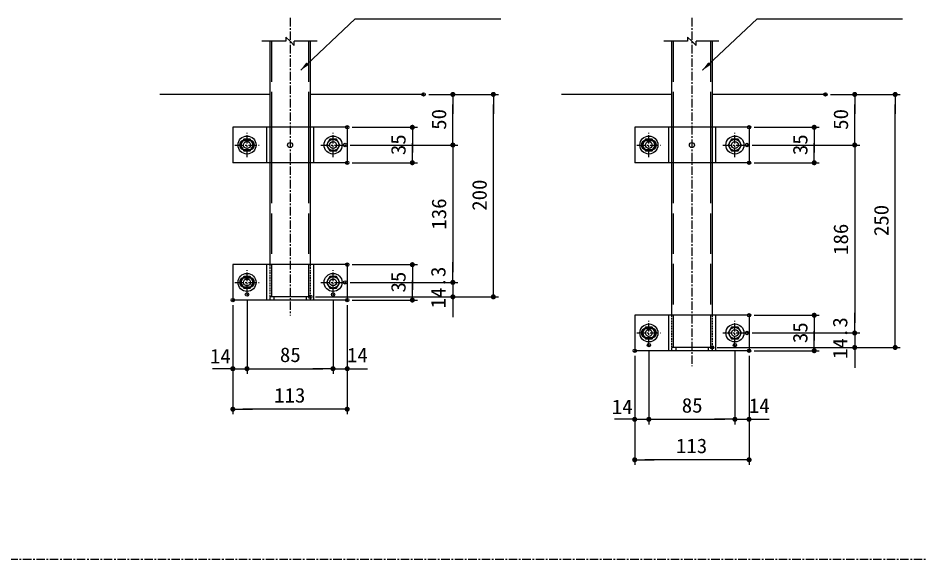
# Model space of a CAD drawing. Units: millimetres, scale not verified. Extents: x -4455 to 4455, y -3150 to 3150.
# Drawn here: x 38 to 2705, y 0 to 1603 of the extents above; entities that cross this region are included whole.
import ezdxf
from ezdxf.enums import TextEntityAlignment as Align

# ---------------------------------------------------------------- set-up
doc = ezdxf.new("R2010")
doc.units = ezdxf.units.MM
doc.header["$LTSCALE"] = 20
doc.header["$PDMODE"] = 32
doc.header["$PDSIZE"] = 10
for name, pattern in [('DASHED', [7.5, 6, -1.5]), ('USER1', [1.125, 0.75, -0.125, 0.125, -0.125]), ('USER2', [2, 1.25, -0.25, 0.25, -0.25]), ('USER3', [0.375, 0.25, -0.125])]:
    doc.linetypes.add(name, pattern=pattern)
for name, color, linetype, lineweight in [('0-1_7詳細', 7, 'Continuous', 25), ('0-3_SUNPOU', 1, 'Continuous', 25), ('0-7_中心線', 1, 'USER2', 25), ('0-9_SCALE', 7, 'Continuous', 25), ('0-D_5寸法', 1, 'Continuous', 25)]:
    doc.layers.add(name, color=color, linetype=linetype, lineweight=lineweight)
doc.layers.add('0-4_DEFPOINTS', color=7, linetype='Continuous')
doc.styles.add('ＭＳ ゴシック', font='')
doc.styles.get('ＭＳ ゴシック').set_extended_font_data('MS Gothic')

# ---------------------------------------------------------------- blocks, each defined once
blk = doc.blocks.new('M1')
at = {"layer": '0-3_SUNPOU'}
blk.add_line((-5, 0), (-38.58, 0), dxfattribs=at)
for points in [[(0, 0), (-5, 0), (-4.96, 0.63)], [(0, 0), (-4.96, -0.63), (-5, 0)], [(0, 0), (-4.96, 0.63), (-4.84, 1.24)], [(0, 0), (-4.84, -1.24), (-4.96, -0.63)], [(0, 0), (-4.84, 1.24), (-4.65, 1.84)], [(0, 0), (-4.65, -1.84), (-4.84, -1.24)], [(0, 0), (-4.65, 1.84), (-4.38, 2.41)], [(0, 0), (-4.38, -2.41), (-4.65, -1.84)], [(0, 0), (-4.38, 2.41), (-4.05, 2.94)], [(0, 0), (-4.05, -2.94), (-4.38, -2.41)], [(0, 0), (-4.05, 2.94), (-3.64, 3.42)], [(0, 0), (-3.64, -3.42), (-4.05, -2.94)], [(0, 0), (-3.64, 3.42), (-3.19, 3.85)], [(0, 0), (-3.19, -3.85), (-3.64, -3.42)], [(0, 0), (-3.19, 3.85), (-2.68, 4.22)], [(0, 0), (-2.68, -4.22), (-3.19, -3.85)], [(0, 0), (-2.68, 4.22), (-2.13, 4.52)], [(0, 0), (-2.13, -4.52), (-2.68, -4.22)], [(0, 0), (-2.13, 4.52), (-1.55, 4.76)], [(0, 0), (-1.55, -4.76), (-2.13, -4.52)], [(0, 0), (-1.55, 4.76), (-0.94, 4.91)], [(0, 0), (-0.94, -4.91), (-1.55, -4.76)], [(0, 0), (-0.94, 4.91), (-0.31, 4.99)], [(0, 0), (-0.31, -4.99), (-0.94, -4.91)], [(0, 0), (-0.31, 4.99), (0.31, 4.99)], [(0, 0), (0.31, -4.99), (-0.31, -4.99)], [(0, 0), (0.31, 4.99), (0.94, 4.91)], [(0, 0), (0.94, 4.91), (1.55, 4.76)], [(0, 0), (1.55, 4.76), (2.13, 4.52)], [(0, 0), (2.13, 4.52), (2.68, 4.22)], [(0, 0), (2.68, 4.22), (3.19, 3.85)], [(0, 0), (3.19, 3.85), (3.64, 3.42)], [(0, 0), (3.64, 3.42), (4.05, 2.94)], [(0, 0), (4.05, 2.94), (4.38, 2.41)], [(0, 0), (4.38, 2.41), (4.65, 1.84)], [(0, 0), (4.65, 1.84), (4.84, 1.24)], [(0, 0), (4.84, 1.24), (4.96, 0.63)], [(0, 0), (4.96, 0.63), (5, 0)], [(0, 0), (0.94, -4.91), (0.31, -4.99)], [(0, 0), (1.55, -4.76), (0.94, -4.91)], [(0, 0), (2.13, -4.52), (1.55, -4.76)], [(0, 0), (2.68, -4.22), (2.13, -4.52)], [(0, 0), (3.19, -3.85), (2.68, -4.22)], [(0, 0), (3.64, -3.42), (3.19, -3.85)], [(0, 0), (4.05, -2.94), (3.64, -3.42)], [(0, 0), (4.38, -2.41), (4.05, -2.94)], [(0, 0), (4.65, -1.84), (4.38, -2.41)], [(0, 0), (4.84, -1.24), (4.65, -1.84)], [(0, 0), (4.96, -0.63), (4.84, -1.24)], [(0, 0), (5, 0), (4.96, -0.63)]]:
    blk.add_solid(points, dxfattribs=at)

msp = doc.modelspace()

# ---------------------------------------------------------------- linework, layer by layer
at = {"layer": '0-1_7詳細', "color": 1, "linetype": 'USER2'}
for p, q in [((844.19, 1603.44), (844.19, 721.58)), ((2035.09, 1603.44), (2035.09, 571.58)), ((716.69, 1191.03), (716.69, 1262.9)), ((971.69, 1191.03), (971.69, 1262.9)), ((1907.59, 1191.03), (1907.59, 1262.9)), ((2162.59, 1191.03), (2162.59, 1262.9)), ((680.75, 1226.97), (752.62, 1226.97)), ((935.75, 1226.97), (1007.62, 1226.97)), ((1871.65, 1226.97), (1943.52, 1226.97)), ((2126.65, 1226.97), (2198.52, 1226.97)), ((716.69, 783.94), (716.69, 855.81)), ((971.69, 783.94), (971.69, 855.81)), ((680.75, 819.87), (752.62, 819.87)), ((935.75, 819.87), (1007.62, 819.87)), ((1907.59, 633.94), (1907.59, 705.81)), ((2162.59, 633.94), (2162.59, 705.81)), ((1871.65, 669.87), (1943.52, 669.87)), ((2126.65, 669.87), (2198.52, 669.87))]:
    msp.add_line(p, q, dxfattribs=at)
at = {"layer": '0-1_7詳細', "color": 1}
for p, q in [((1037.43, 1600.94), (1468.7, 1600.94)), ((2228.33, 1600.94), (2659.6, 1600.94)), ((1255.06, 1376.97), (1461.71, 1376.97)), ((1255.06, 1376.97), (1341.71, 1376.97)), ((2445.96, 1376.97), (2532.61, 1376.97)), ((2445.96, 1376.97), (2652.61, 1376.97)), ((1326.71, 1256.97), (1326.71, 1346.97)), ((1446.71, 806.97), (1446.71, 1346.97)), ((2517.61, 1256.97), (2517.61, 1346.97)), ((2637.61, 656.97), (2637.61, 1346.97)), ((1028.69, 1279.47), (1221.71, 1279.47)), ((2219.59, 1279.47), (2412.61, 1279.47)), ((1022.62, 1226.97), (1341.71, 1226.97)), ((1022.62, 1226.97), (1341.71, 1226.97)), ((1206.71, 1249.47), (1206.71, 1204.47)), ((2213.52, 1226.97), (2532.61, 1226.97)), ((2213.52, 1226.97), (2532.61, 1226.97)), ((2397.61, 1249.47), (2397.61, 1204.47)), ((1028.69, 1174.47), (1221.71, 1174.47)), ((1326.71, 1196.97), (1326.71, 849.87)), ((2219.59, 1174.47), (2412.61, 1174.47)), ((2517.61, 1196.97), (2517.61, 699.87)), ((1028.69, 872.37), (1221.71, 872.37)), ((1326.71, 849.87), (1326.71, 879.87)), ((1206.71, 842.37), (1206.71, 797.37)), ((1022.62, 819.87), (1341.71, 819.87)), ((1022.62, 819.87), (1341.71, 819.87)), ((1326.71, 819.87), (1326.71, 776.97)), ((919.19, 776.97), (1341.71, 776.97)), ((919.19, 776.97), (1461.71, 776.97)), ((674.69, 752.37), (674.69, 549.03)), ((674.69, 752.37), (674.69, 429.03)), ((716.69, 768.94), (716.69, 549.03)), ((716.69, 768.94), (716.69, 549.03)), ((971.69, 768.94), (971.69, 549.03)), ((971.69, 768.94), (971.69, 549.03)), ((1013.69, 752.37), (1013.69, 549.03)), ((1013.69, 752.37), (1013.69, 429.03)), ((1028.69, 767.37), (1221.71, 767.37)), ((1326.71, 746.97), (1326.71, 716.97)), ((2219.59, 722.37), (2412.61, 722.37)), ((2517.61, 699.87), (2517.61, 729.87)), ((2213.52, 669.87), (2532.61, 669.87)), ((2213.52, 669.87), (2532.61, 669.87)), ((2397.61, 692.37), (2397.61, 647.37)), ((2517.61, 669.87), (2517.61, 626.97)), ((1907.59, 618.94), (1907.59, 399.03)), ((1907.59, 618.94), (1907.59, 399.03)), ((2110.09, 626.97), (2652.61, 626.97)), ((2110.09, 626.97), (2532.61, 626.97)), ((2162.59, 618.94), (2162.59, 399.03)), ((2162.59, 618.94), (2162.59, 399.03)), ((2219.59, 617.37), (2412.61, 617.37)), ((1865.59, 602.37), (1865.59, 279.03)), ((1865.59, 602.37), (1865.59, 399.03)), ((2204.59, 602.37), (2204.59, 279.03)), ((2204.59, 602.37), (2204.59, 399.03)), ((2517.61, 596.97), (2517.61, 566.97)), ((644.69, 564.03), (614.69, 564.03)), ((674.69, 564.03), (716.69, 564.03)), ((746.69, 564.03), (776.69, 564.03)), ((746.69, 564.03), (941.69, 564.03)), ((941.69, 564.03), (911.69, 564.03)), ((971.69, 564.03), (1013.69, 564.03)), ((1043.69, 564.03), (1073.69, 564.03)), ((983.69, 444.03), (704.69, 444.03)), ((1835.59, 414.03), (1805.59, 414.03)), ((1865.59, 414.03), (1907.59, 414.03)), ((1937.59, 414.03), (2132.59, 414.03)), ((1937.59, 414.03), (1967.59, 414.03)), ((2132.59, 414.03), (2102.59, 414.03)), ((2162.59, 414.03), (2204.59, 414.03)), ((2234.59, 414.03), (2264.59, 414.03)), ((2174.59, 294.03), (1895.59, 294.03))]:
    msp.add_line(p, q, dxfattribs=at)
at = {"layer": '0-1_7詳細', "color": 4}
for p, q in [((831.63, 1534.38), (760.95, 1534.38)), ((831.63, 1546.6), (831.63, 1534.38)), ((831.63, 1546.6), (844.19, 1534.38)), ((856.75, 1522.16), (844.19, 1534.38)), ((924.34, 1534.38), (856.75, 1534.38)), ((856.75, 1522.16), (856.75, 1534.38)), ((2022.53, 1534.38), (1951.85, 1534.38)), ((2022.53, 1546.6), (2035.09, 1534.38)), ((2022.53, 1546.6), (2022.53, 1534.38)), ((2047.64, 1522.16), (2035.09, 1534.38)), ((2047.64, 1522.16), (2047.64, 1534.38)), ((2115.24, 1534.38), (2047.64, 1534.38))]:
    msp.add_line(p, q, dxfattribs=at)
at = {"layer": '0-1_7詳細'}
for p, q in [((784.19, 1534.38), (784.19, 1279.47)), ((904.19, 1534.38), (904.19, 1279.47)), ((1975.09, 1534.38), (1975.09, 1279.47)), ((2095.09, 1534.38), (2095.09, 1279.47)), ((784.19, 1376.97), (458.27, 1376.97)), ((1240.06, 1376.97), (904.19, 1376.97)), ((1975.09, 1376.97), (1649.17, 1376.97)), ((2430.96, 1376.97), (2095.09, 1376.97)), ((774.59, 1279.47), (774.59, 1174.47)), ((913.79, 1279.47), (913.79, 1174.47)), ((1013.69, 1279.47), (1013.69, 1174.47)), ((1865.59, 1279.47), (1865.59, 1174.47)), ((2204.59, 1279.47), (1865.59, 1279.47)), ((1965.49, 1279.47), (1965.49, 1174.47)), ((2104.69, 1279.47), (2104.69, 1174.47)), ((2204.59, 1279.47), (2204.59, 1174.47)), ((707.69, 1240.47), (725.69, 1240.47)), ((1898.59, 1240.47), (1916.59, 1240.47)), ((707.69, 1213.47), (725.69, 1213.47)), ((1898.59, 1213.47), (1916.59, 1213.47)), ((1013.69, 1174.47), (674.69, 1174.47)), ((784.19, 1174.47), (784.19, 872.37)), ((904.19, 1174.47), (904.19, 872.37)), ((2204.59, 1174.47), (1865.59, 1174.47)), ((1975.09, 1174.47), (1975.09, 722.37)), ((2095.09, 1174.47), (2095.09, 722.37)), ((674.69, 872.37), (674.69, 767.37)), ((1013.69, 872.37), (674.69, 872.37)), ((774.59, 872.37), (774.59, 767.37)), ((913.79, 872.37), (913.79, 767.37)), ((1013.69, 872.37), (1013.69, 767.37)), ((707.69, 833.37), (725.69, 833.37)), ((707.69, 806.37), (725.69, 806.37)), ((1013.69, 767.37), (674.69, 767.37)), ((1965.49, 722.37), (1965.49, 617.37)), ((2104.69, 722.37), (2104.69, 617.37)), ((2204.59, 722.37), (2204.59, 617.37)), ((1898.59, 683.37), (1916.59, 683.37)), ((1898.59, 656.37), (1916.59, 656.37)), ((2204.59, 617.37), (1865.59, 617.37))]:
    msp.add_line(p, q, dxfattribs=at)
at = {"layer": '0-1_7詳細', "color": 1, "linetype": 'DASHED'}
for p, q in [((788.99, 1534.38), (788.99, 1279.47)), ((899.39, 1534.38), (899.39, 1279.47)), ((1979.89, 1534.38), (1979.89, 1279.47)), ((2090.29, 1534.38), (2090.29, 1279.47)), ((784.19, 1279.47), (784.19, 1174.47)), ((788.99, 1279.47), (788.99, 1174.47)), ((899.39, 1279.47), (899.39, 1174.47)), ((904.19, 1279.47), (904.19, 1174.47)), ((1975.09, 1279.47), (1975.09, 1174.47)), ((1979.89, 1279.47), (1979.89, 1174.47)), ((2090.29, 1279.47), (2090.29, 1174.47)), ((2095.09, 1279.47), (2095.09, 1174.47)), ((788.99, 1174.47), (788.99, 872.37)), ((899.39, 1174.47), (899.39, 872.37)), ((1979.89, 1174.47), (1979.89, 722.37)), ((2090.29, 1174.47), (2090.29, 722.37)), ((788.99, 872.37), (788.99, 776.97)), ((899.39, 872.37), (899.39, 776.97)), ((904.19, 776.97), (784.19, 776.97)), ((1979.89, 722.37), (1979.89, 626.97)), ((2090.29, 722.37), (2090.29, 626.97)), ((2095.09, 626.97), (1975.09, 626.97))]:
    msp.add_line(p, q, dxfattribs=at)
at = {"layer": '0-1_7詳細', "color": 1, "linetype": 'USER3'}
for p, q in [((784.19, 872.37), (784.19, 767.37)), ((904.19, 872.37), (904.19, 767.37)), ((1975.09, 722.37), (1975.09, 617.37)), ((2095.09, 722.37), (2095.09, 617.37))]:
    msp.add_line(p, q, dxfattribs=at)
at = {"layer": '0-1_7詳細', "color": 1, "linetype": 'USER1'}
for p, q in [((796.19, 776.97), (796.19, 767.37)), ((892.19, 776.97), (892.19, 767.37)), ((1987.09, 626.97), (1987.09, 617.37)), ((2083.09, 626.97), (2083.09, 617.37))]:
    msp.add_line(p, q, dxfattribs=at)
at = {"layer": '0-1_7詳細'}
for points in [[(1013.69, 1279.47), (674.69, 1279.47), (674.69, 1174.47)], [(2204.59, 722.37), (1865.59, 722.37), (1865.59, 617.37)]]:
    msp.add_lwpolyline(points, dxfattribs=at)
for points in [[(736.29, 1226.97), (726.49, 1243.94), (706.89, 1243.94), (697.09, 1226.97), (706.89, 1209.99), (726.49, 1209.99)], [(991.29, 1226.97), (981.49, 1243.94), (961.89, 1243.94), (952.09, 1226.97), (961.89, 1209.99), (981.49, 1209.99)], [(1927.19, 1226.97), (1917.39, 1243.94), (1897.79, 1243.94), (1887.99, 1226.97), (1897.79, 1209.99), (1917.39, 1209.99)], [(2182.19, 1226.97), (2172.39, 1243.94), (2152.79, 1243.94), (2142.99, 1226.97), (2152.79, 1209.99), (2172.39, 1209.99)], [(736.29, 819.87), (726.49, 836.85), (706.89, 836.85), (697.09, 819.87), (706.89, 802.9), (726.49, 802.9)], [(991.29, 819.87), (981.49, 836.85), (961.89, 836.85), (952.09, 819.87), (961.89, 802.9), (981.49, 802.9)], [(1927.19, 669.87), (1917.39, 686.85), (1897.79, 686.85), (1887.99, 669.87), (1897.79, 652.9), (1917.39, 652.9)], [(2182.19, 669.87), (2172.39, 686.85), (2152.79, 686.85), (2142.99, 669.87), (2152.79, 652.9), (2172.39, 652.9)]]:
    msp.add_lwpolyline(points, close=True, dxfattribs=at)
for centre, radius in [((716.69, 1226.97), 26.67), ((971.69, 1226.97), 26.67), ((1907.59, 1226.97), 26.67), ((2162.59, 1226.97), 26.67), ((716.69, 1226.97), 17), ((716.69, 1226.97), 10), ((971.69, 1226.97), 17), ((971.69, 1226.97), 10), ((1907.59, 1226.97), 17), ((1907.59, 1226.97), 10), ((2162.59, 1226.97), 17), ((2162.59, 1226.97), 10), ((716.69, 819.87), 26.67), ((716.69, 819.87), 17), ((716.69, 819.87), 10), ((971.69, 819.87), 26.67), ((971.69, 819.87), 17), ((971.69, 819.87), 10), ((1907.59, 669.87), 26.67), ((2162.59, 669.87), 26.67), ((1907.59, 669.87), 17), ((1907.59, 669.87), 10), ((2162.59, 669.87), 17), ((2162.59, 669.87), 10)]:
    msp.add_circle(centre, radius, dxfattribs=at)
for centre, start, end in [((707.69, 1226.97), 90, 270), ((725.69, 1226.97), 270, 90), ((1898.59, 1226.97), 90, 270), ((1916.59, 1226.97), 270, 90), ((707.69, 819.87), 90, 270), ((725.69, 819.87), 270, 90), ((1898.59, 669.87), 90, 270), ((1916.59, 669.87), 270, 90)]:
    msp.add_arc(centre, 13.5, start, end, dxfattribs=at)
at = {"layer": '0-4_DEFPOINTS'}
for p in [(1240.06, 1376.97), (1326.71, 1376.97), (1446.71, 1376.97), (2430.96, 1376.97), (2517.61, 1376.97), (2637.61, 1376.97), (1013.69, 1279.47), (2204.59, 1279.47), (1007.62, 1226.97), (2198.52, 1226.97), (1013.69, 1174.47), (1206.71, 1174.47), (2204.59, 1174.47), (2397.61, 1174.47), (1013.69, 872.37), (1007.62, 819.87), (1326.71, 819.87), (716.69, 783.94), (904.19, 776.97), (971.69, 783.94), (1326.71, 776.97), (674.69, 767.37), (1013.69, 767.37), (1206.71, 767.37), (2204.59, 722.37), (2198.52, 669.87), (2517.61, 669.87), (1865.59, 617.37), (1907.59, 633.94), (2095.09, 626.97), (2162.59, 633.94), (2204.59, 617.37), (2397.61, 617.37), (2517.61, 626.97), (716.69, 564.03), (971.69, 564.03), (1013.69, 564.03), (674.69, 444.03), (1907.59, 414.03), (2162.59, 414.03), (2204.59, 414.03), (1865.59, 294.03)]:
    msp.add_point(p, dxfattribs=at)
at = {"layer": '0-7_中心線'}
msp.add_line((-4147.5, 0), (4147.5, 0), dxfattribs=at)
at = {"layer": '0-9_SCALE'}
for centre in [(844.19, 1226.97), (2035.09, 1226.97)]:
    msp.add_circle(centre, 7.5, dxfattribs=at)
at = {"layer": '0-D_5寸法'}
for p, q in [((1037.43, 1600.94), (875.73, 1448.83)), ((2228.33, 1600.94), (2066.63, 1448.83))]:
    msp.add_line(p, q, dxfattribs=at)
for points in [[(874.27, 1447.46), (892.55, 1471.81), (899.69, 1464.22)], [(2065.17, 1447.46), (2083.45, 1471.81), (2090.59, 1464.22)]]:
    msp.add_solid(points, dxfattribs=at)

# ---------------------------------------------------------------- block references
at = {"layer": '0-1_7詳細', "xscale": 1.5, "yscale": 1.5}
for p, rotation in [((1326.71, 1376.97), 90), ((1446.71, 1376.97), 90), ((2517.61, 1376.97), 90), ((2637.61, 1376.97), 90), ((1206.71, 1279.47), 90), ((1326.71, 1226.97), 270), ((2397.61, 1279.47), 90), ((2517.61, 1226.97), 270), ((1206.71, 1174.47), 270), ((1326.71, 1226.97), 90), ((2397.61, 1174.47), 270), ((2517.61, 1226.97), 90), ((1206.71, 872.37), 90), ((1326.71, 819.87), 270), ((1326.71, 819.87), 270), ((1446.71, 776.97), 270), ((1206.71, 767.37), 270), ((1326.71, 776.97), 90), ((2397.61, 722.37), 90), ((2517.61, 669.87), 270), ((2517.61, 669.87), 270), ((2397.61, 617.37), 270), ((2637.61, 626.97), 270), ((2517.61, 626.97), 90), ((716.69, 564.03), 180), ((716.69, 564.03), 180), ((1013.69, 564.03), 180), ((674.69, 444.03), 180), ((1907.59, 414.03), 180), ((1907.59, 414.03), 180), ((2204.59, 414.03), 180), ((1865.59, 294.03), 180)]:
    msp.add_blockref('M1', p, dxfattribs=dict(at, rotation=rotation))
for p in [(674.69, 564.03), (971.69, 564.03), (971.69, 564.03), (1013.69, 444.03), (1865.59, 414.03), (2162.59, 414.03), (2162.59, 414.03), (2204.59, 294.03)]:
    msp.add_blockref('M1', p, dxfattribs=at)

# ---------------------------------------------------------------- texts
at = {"layer": '0-1_7詳細', "color": 3, "style": 'ＭＳ ゴシック', "width": 1.05}
for s, p in [('50', (1320.04, 1271.97)), ('50', (2510.94, 1271.97)), ('35', (1199.71, 1196.97)), ('35', (2390.61, 1196.97)), ('200', (1440.04, 1031.97)), ('136', (1320.04, 976.17)), ('250', (2630.94, 956.97)), ('186', (2510.94, 901.17)), ('14.3', (1317.92, 743.01)), ('35', (1199.71, 789.87)), ('35', (2390.61, 639.87)), ('14.3', (2508.82, 593.01))]:
    msp.add_text(s, height=43.26, rotation=90, dxfattribs=at).set_placement(p, align=Align.BOTTOM_LEFT)
for s, p in [('14', (606.81, 566.6)), ('85', (814.19, 570.7)), ('14', (1012.97, 569.94)), ('113', (796.94, 450.7)), ('14', (1797.71, 416.6)), ('85', (2005.09, 420.7)), ('14', (2203.87, 419.94)), ('113', (1987.84, 300.7))]:
    msp.add_text(s, height=43.26, dxfattribs=at).set_placement(p, align=Align.BOTTOM_LEFT)

doc.saveas('drawing.dxf')
